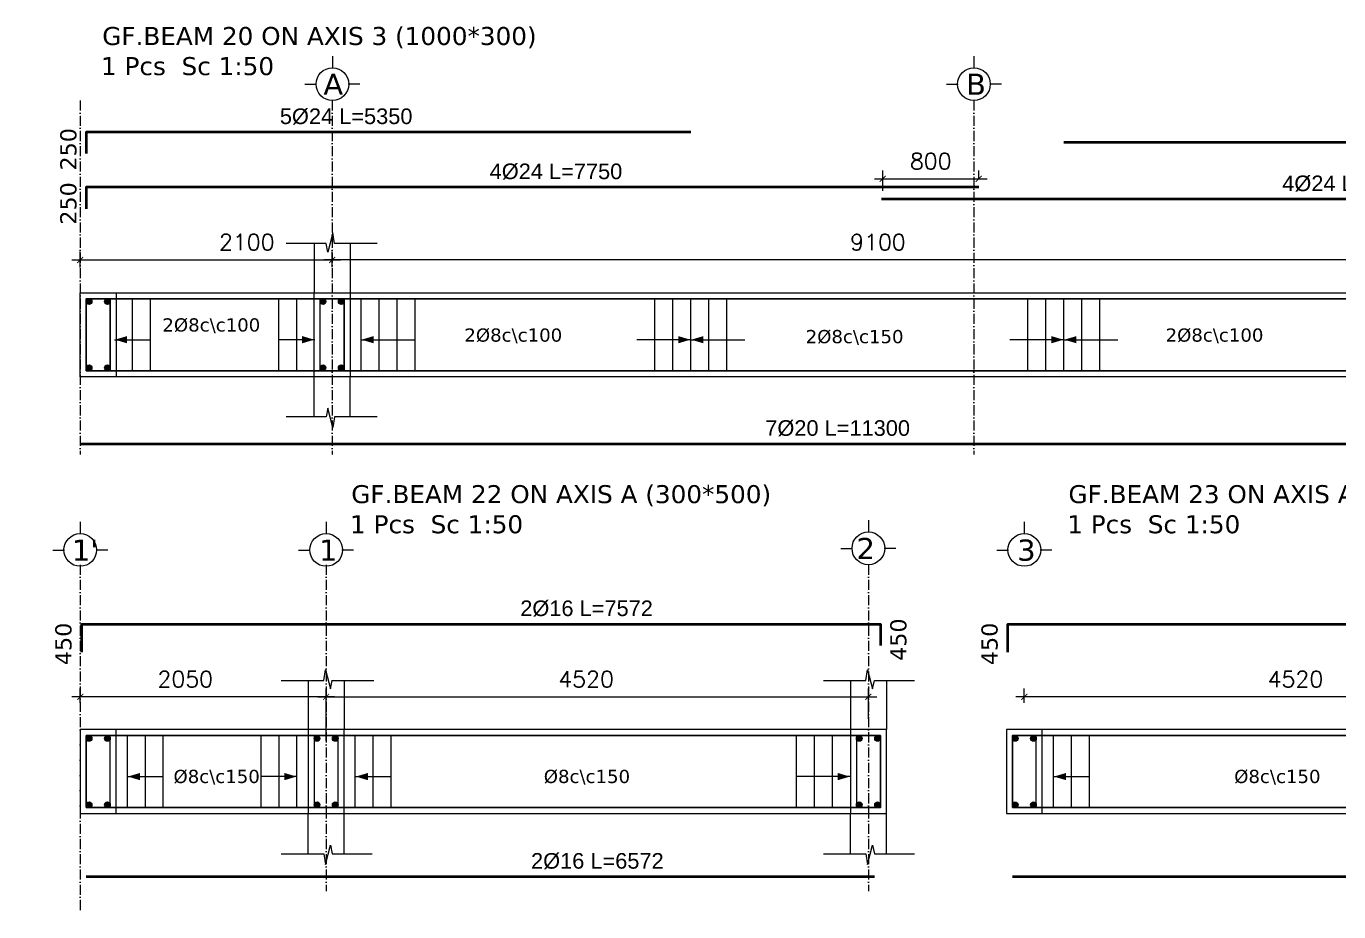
# Model space of a CAD drawing. Header units: inches. Extents: x -17020 to 43805, y -10194 to 123061.
# Drawn here: x 1091 to 2185, y 108658 to 109396 of the extents above; entities that cross this region are included whole.
import ezdxf

# ---------------------------------------------------------------- set-up
doc = ezdxf.new("R2010")
doc.units = ezdxf.units.IN
doc.header["$LTSCALE"] = 0.7
doc.header["$MEASUREMENT"] = 0
doc.linetypes.add('ACAD_ISO10W100', pattern=[18, 12, -3, 0, -3])
doc.layers.get('0').update_dxf_attribs({"lineweight": 13})
doc.layers.get('Defpoints').update_dxf_attribs({"lineweight": 5})
for name, color, linetype, lineweight in [('axis', 254, 'ACAD_ISO10W100', 9), ('BEAM FRAME', 5, 'Continuous', 18), ('COLUMN', 4, 'Continuous', 20), ('elevline', 30, 'Continuous', 20), ('FRAME 070', 5, 'Continuous', 60), ('hatch', 9, 'Continuous', 9), ('renforcment', 141, 'Continuous', 40), ('tex', 3, 'Continuous', 25), ('TEXT', 3, 'Continuous', 25), ('top rein. extension', 50, 'Continuous', 20), ('top renforcment', 7, 'Continuous', 40)]:
    doc.layers.add(name, color=color, linetype=linetype, lineweight=lineweight)
doc.styles.add('100', font='romans.shx', dxfattribs={"height": 13.5})
doc.styles.add('romanc', font='verdana.ttf', dxfattribs={"height": 250})
doc.styles.get("Standard").update_dxf_attribs({"font": 'arial.ttf', "height": 13})
doc.dimstyles.new('100', dxfattribs={"dimtxt": 13.5, "dimasz": 5, "dimexe": 7, "dimexo": 7, "dimgap": 8, "dimtad": 1, "dimdec": 0, "dimlfac": 10, "dimzin": 4, "dimdsep": 46, "dimtxsty": '100', "dimblk": 'ARCHTICK', "dimcen": 0.09, "dimdle": 7, "dimclrd": 1, "dimclre": 8, "dimclrt": 2, "dimadec": 0, "dimazin": 1, "dimtfac": 1, "dimtdec": 0, "dimtix": 1, "dimtofl": 0, "dimtmove": 0, "dimatfit": 3, "dimldrblk": 'ARCHTICK', "dimfxl": 0.18, "dimtolj": 1, "dimtzin": 0, "dimlwd": -1, "dimlwe": -1, "dimarcsym": 0})
doc.dimstyles.get("Standard").update_dxf_attribs({"dimtxt": 13, "dimasz": 5, "dimexe": 0.18, "dimexo": 0.0625, "dimgap": 6, "dimtad": 1, "dimdec": 0, "dimlfac": 10, "dimzin": 0, "dimdsep": 46, "dimtxsty": 'Standard', "dimblk": 'ARCHTICK', "dimcen": 0.09, "dimse1": 1, "dimse2": 1, "dimclrd": 1, "dimclre": 7, "dimclrt": 3, "dimadec": 0, "dimazin": 0, "dimtfac": 1, "dimtdec": 0, "dimtix": 1, "dimtofl": 0, "dimtmove": 0, "dimatfit": 3, "dimldrblk": 'ARCHTICK', "dimfxl": 1, "dimtolj": 1, "dimtzin": 0, "dimarcsym": 0})

# ---------------------------------------------------------------- blocks, each defined once
blk = doc.blocks.new('*D1426')
at = {"layer": 'Defpoints', "color": 0, "transparency": 16777216}
for p in [(1803.7, 109251.4, -167.8), (2703.8, 109251.4, -221.1), (2703.8, 109251.4)]:
    blk.add_point(p, dxfattribs=at)
at = {"layer": 'TEXT', "color": 3, "transparency": 16777216, "insert": (2193, 109264.4), "char_height": 13, "attachment_point": 5}
blk.add_mtext('\\A1;4%%C24 L=9000', dxfattribs=at)
blk = doc.blocks.new('_ArchTick')
at = {"color": 0, "linetype": 'ByBlock', "lineweight": 0, "const_width": 0.15}
blk.add_lwpolyline([(-0.5, -0.5), (0.5, 0.5)], dxfattribs=at)
blk = doc.blocks.new('*D1427')
at = {"color": 8, "transparency": 16777216}
for p, q in [((1345.7, 109194.8), (1345.7, 109207.8)), ((2255.7, 109194.2), (2255.7, 109207.8))]:
    blk.add_line(p, q, dxfattribs=at)
at = {"color": 1, "transparency": 16777216}
blk.add_line((2262.7, 109200.8), (1338.7, 109200.8), dxfattribs=at)
at = {"layer": 'Defpoints', "color": 0, "transparency": 16777216}
for p in [(1345.7, 109200.8), (1345.7, 109187.8), (2255.7, 109187.2)]:
    blk.add_point(p, dxfattribs=at)
at = {"color": 1, "transparency": 16777216, "xscale": 5, "yscale": 5, "zscale": 5, "rotation": 180}
blk.add_blockref('_ArchTick', (1345.7, 109200.8), dxfattribs=at)
at = {"color": 1, "transparency": 16777216, "xscale": 5, "yscale": 5, "zscale": 5}
blk.add_blockref('_ArchTick', (2255.7, 109200.8), dxfattribs=at)
at = {"color": 2, "transparency": 16777216, "insert": (1800.7, 109215.6), "char_height": 13.5, "attachment_point": 5, "style": '100'}
blk.add_mtext('\\A1;9100', dxfattribs=at)
blk = doc.blocks.new('*D1428')
at = {"layer": 'Defpoints', "color": 0, "transparency": 16777216}
for p in [(1109.7, 109261.4, -218.5), (1884.7, 109261.4, -157.8), (1884.7, 109261.4)]:
    blk.add_point(p, dxfattribs=at)
at = {"layer": 'TEXT', "color": 3, "transparency": 16777216, "insert": (1532.3, 109274.4), "char_height": 13, "attachment_point": 5}
blk.add_mtext('\\A1;4%%C24 L=7750', dxfattribs=at)
blk = doc.blocks.new('*D1445')
at = {"color": 1, "transparency": 16777216}
blk.add_line((1797.7, 109268.4), (1891.7, 109268.4), dxfattribs=at)
at = {"color": 8, "transparency": 16777216}
for p, q in [((1804.7, 109258.4), (1804.7, 109275.4)), ((1884.7, 109268.4), (1884.7, 109275.4))]:
    blk.add_line(p, q, dxfattribs=at)
at = {"layer": 'Defpoints', "color": 0, "transparency": 16777216}
for p in [(1884.7, 109268.4), (1884.7, 109261.4), (1804.7, 109251.4)]:
    blk.add_point(p, dxfattribs=at)
at = {"color": 1, "transparency": 16777216, "xscale": 5, "yscale": 5, "zscale": 5, "rotation": 180}
blk.add_blockref('_ArchTick', (1804.7, 109268.4), dxfattribs=at)
at = {"color": 1, "transparency": 16777216, "xscale": 5, "yscale": 5, "zscale": 5}
blk.add_blockref('_ArchTick', (1884.7, 109268.4), dxfattribs=at)
at = {"color": 2, "transparency": 16777216, "insert": (1844.7, 109283.1), "char_height": 13.5, "attachment_point": 5, "style": '100'}
blk.add_mtext('\\A1;800', dxfattribs=at)
blk = doc.blocks.new('*D1431')
at = {"color": 8, "transparency": 16777216}
for p, q in [((1135.7, 109194.5), (1135.7, 109207.8)), ((1345.7, 109194.7), (1345.7, 109207.8))]:
    blk.add_line(p, q, dxfattribs=at)
at = {"color": 1, "transparency": 16777216}
blk.add_line((1128.7, 109200.8), (1352.7, 109200.8), dxfattribs=at)
at = {"layer": 'Defpoints', "color": 0, "transparency": 16777216}
for p in [(1345.7, 109200.8), (1135.7, 109187.5), (1345.7, 109187.7)]:
    blk.add_point(p, dxfattribs=at)
at = {"color": 1, "transparency": 16777216, "xscale": 5, "yscale": 5, "zscale": 5, "rotation": 180}
blk.add_blockref('_ArchTick', (1135.7, 109200.8), dxfattribs=at)
at = {"color": 1, "transparency": 16777216, "xscale": 5, "yscale": 5, "zscale": 5}
blk.add_blockref('_ArchTick', (1345.7, 109200.8), dxfattribs=at)
at = {"color": 2, "transparency": 16777216, "insert": (1274.5, 109215.6), "char_height": 13.5, "attachment_point": 5, "style": '100'}
blk.add_mtext('\\A1;2100', dxfattribs=at)
blk = doc.blocks.new('*D1432')
at = {"layer": 'Defpoints', "color": 0, "transparency": 16777216}
for p in [(1135.7, 109047.5, -37100.9), (1135.7, 109047.5), (2265.7, 109047.5, -13652.7)]:
    blk.add_point(p, dxfattribs=at)
at = {"layer": 'TEXT', "color": 3, "transparency": 16777216, "insert": (1767.1, 109060.5), "char_height": 13, "attachment_point": 5}
blk.add_mtext('\\A1;7%%C20 L=11300', dxfattribs=at)
blk = doc.blocks.new('*D1438')
at = {"layer": 'Defpoints', "color": 0, "transparency": 16777216}
for p in [(1109.7, 109307.3, -218.5), (1644.7, 109307.3, -157.8), (1644.7, 109307.3)]:
    blk.add_point(p, dxfattribs=at)
at = {"layer": 'TEXT', "color": 3, "transparency": 16777216, "insert": (1357.4, 109320.3), "char_height": 13, "attachment_point": 5}
blk.add_mtext('\\A1;5%%C24 L=5350', dxfattribs=at)
blk = doc.blocks.new('*D1439')
at = {"layer": 'Defpoints', "color": 0, "transparency": 16777216}
for p in [(1955.7, 109298.9, -203.1), (1955.7, 109298.9), (2515.7, 109298.9, -189.9)]:
    blk.add_point(p, dxfattribs=at)
at = {"layer": 'TEXT', "color": 3, "transparency": 16777216, "insert": (2316.1, 109312), "char_height": 13, "attachment_point": 5}
blk.add_mtext('\\A1;5%%C24 L=5600', dxfattribs=at)
blk = doc.blocks.new('*D1873')
at = {"color": 8, "transparency": 16777216}
for p, q in [((1340.7, 108800.2), (1340.7, 108843.7)), ((1792.7, 108818.5), (1792.7, 108843.7))]:
    blk.add_line(p, q, dxfattribs=at)
at = {"color": 1, "transparency": 16777216}
blk.add_line((1333.7, 108836.7), (1799.7, 108836.7), dxfattribs=at)
at = {"layer": 'Defpoints', "color": 0, "transparency": 16777216}
for p in [(1792.7, 108836.7), (1792.7, 108811.5), (1340.7, 108793.2)]:
    blk.add_point(p, dxfattribs=at)
at = {"color": 1, "transparency": 16777216, "xscale": 5, "yscale": 5, "zscale": 5, "rotation": 180}
blk.add_blockref('_ArchTick', (1340.7, 108836.7), dxfattribs=at)
at = {"color": 1, "transparency": 16777216, "xscale": 5, "yscale": 5, "zscale": 5}
blk.add_blockref('_ArchTick', (1792.7, 108836.7), dxfattribs=at)
at = {"color": 2, "transparency": 16777216, "insert": (1557.4, 108851.5), "char_height": 13.5, "attachment_point": 5, "style": '100'}
blk.add_mtext('\\A1;4520', dxfattribs=at)
blk = doc.blocks.new('*D1874')
at = {"layer": 'Defpoints', "color": 0, "transparency": 16777216}
for p in [(1140.7, 108686.8, -13870.6), (1797.9, 108686.8, -37318.8), (1797.9, 108686.8)]:
    blk.add_point(p, dxfattribs=at)
at = {"layer": 'TEXT', "color": 3, "transparency": 16777216, "insert": (1566.8, 108699.8), "char_height": 13, "attachment_point": 5}
blk.add_mtext('\\A1;2%%C16 L=6572', dxfattribs=at)
blk = doc.blocks.new('*D1875')
at = {"layer": 'Defpoints', "color": 0, "transparency": 16777216}
for p in [(1090.7, 108897.3, 46.4), (1090.7, 108897.3), (1847.9, 108897.3, -440.4)]:
    blk.add_point(p, dxfattribs=at)
at = {"layer": 'TEXT', "color": 3, "transparency": 16777216, "insert": (1557.8, 108910.3), "char_height": 13, "attachment_point": 5}
blk.add_mtext('\\A1;2%%C16 L=7572', dxfattribs=at)
blk = doc.blocks.new('*D1876')
at = {"color": 8, "transparency": 16777216}
for p, q in [((1135.7, 108831.7), (1135.7, 108843.7)), ((1340.7, 108800.2), (1340.7, 108843.7))]:
    blk.add_line(p, q, dxfattribs=at)
at = {"color": 1, "transparency": 16777216}
blk.add_line((1347.7, 108836.7), (1128.7, 108836.7), dxfattribs=at)
at = {"layer": 'Defpoints', "color": 0, "transparency": 16777216}
for p in [(1135.7, 108836.7), (1135.7, 108824.7), (1340.7, 108793.2)]:
    blk.add_point(p, dxfattribs=at)
at = {"color": 1, "transparency": 16777216, "xscale": 5, "yscale": 5, "zscale": 5, "rotation": 180}
blk.add_blockref('_ArchTick', (1135.7, 108836.7), dxfattribs=at)
at = {"color": 1, "transparency": 16777216, "xscale": 5, "yscale": 5, "zscale": 5}
blk.add_blockref('_ArchTick', (1340.7, 108836.7), dxfattribs=at)
at = {"color": 2, "transparency": 16777216, "insert": (1223.3, 108851.5), "char_height": 13.5, "attachment_point": 5, "style": '100'}
blk.add_mtext('\\A1;2050', dxfattribs=at)
blk = doc.blocks.new('*D1878')
at = {"layer": 'Defpoints', "color": 0, "transparency": 16777216}
for p in [(1912.7, 108686.8, -13652.7), (2987.9, 108686.8, -37318.8), (2987.9, 108686.8)]:
    blk.add_point(p, dxfattribs=at)
at = {"layer": 'TEXT', "color": 3, "transparency": 16777216, "insert": (2592.7, 108699.8), "char_height": 13, "attachment_point": 5}
blk.add_mtext('\\A1;3%%C16 L=10752', dxfattribs=at)
blk = doc.blocks.new('*D1879')
at = {"layer": 'Defpoints', "color": 0, "transparency": 16777216}
for p in [(1862.7, 108897.3, 264.3), (1862.7, 108897.3), (3037.9, 108897.3, -440.4)]:
    blk.add_point(p, dxfattribs=at)
at = {"layer": 'TEXT', "color": 3, "transparency": 16777216, "insert": (2630.9, 108910.3), "char_height": 13, "attachment_point": 5}
blk.add_mtext('\\A1;3%%C16 L=11752', dxfattribs=at)
blk = doc.blocks.new('*D1880')
at = {"color": 8, "transparency": 16777216}
for p, q in [((1922.7, 108831.7), (1922.7, 108843.7)), ((2374.7, 108800.2), (2374.7, 108843.7))]:
    blk.add_line(p, q, dxfattribs=at)
at = {"color": 1, "transparency": 16777216}
blk.add_line((2381.7, 108836.7), (1915.7, 108836.7), dxfattribs=at)
at = {"layer": 'Defpoints', "color": 0, "transparency": 16777216}
for p in [(1922.7, 108836.7), (1922.7, 108824.7), (2374.7, 108793.2)]:
    blk.add_point(p, dxfattribs=at)
at = {"color": 1, "transparency": 16777216, "xscale": 5, "yscale": 5, "zscale": 5, "rotation": 180}
blk.add_blockref('_ArchTick', (1922.7, 108836.7), dxfattribs=at)
at = {"color": 1, "transparency": 16777216, "xscale": 5, "yscale": 5, "zscale": 5}
blk.add_blockref('_ArchTick', (2374.7, 108836.7), dxfattribs=at)
at = {"color": 2, "transparency": 16777216, "insert": (2148.7, 108851.5), "char_height": 13.5, "attachment_point": 5, "style": '100'}
blk.add_mtext('\\A1;4520', dxfattribs=at)

msp = doc.modelspace()

# ---------------------------------------------------------------- hatches: boundary and pattern name
at = {"layer": 'elevline'}
for points in [[(1145.48, 109166.14, 1), (1140.72, 109166.14, 1)], [(1155.96, 109166.14, -1), (1160.72, 109166.14, -1)], [(1340.47, 109166.14, 1), (1335.72, 109166.14, 1)], [(1350.96, 109166.14, -1), (1355.72, 109166.14, -1)], [(1145.48, 109110.89, -1), (1140.72, 109110.89, -1)], [(1155.96, 109110.89, 1), (1160.72, 109110.89, 1)], [(1340.47, 109110.89, -1), (1335.72, 109110.89, -1)], [(1350.96, 109110.89, 1), (1355.72, 109110.89, 1)], [(1145.48, 108802.06, 1), (1140.72, 108802.06, 1)], [(1155.96, 108802.06, -1), (1160.72, 108802.06, -1)], [(1335.48, 108802.06, 1), (1330.72, 108802.06, 1)], [(1345.96, 108802.06, -1), (1350.72, 108802.06, -1)], [(1787.48, 108802.06, 1), (1782.72, 108802.06, 1)], [(1797.96, 108802.06, -1), (1802.72, 108802.06, -1)], [(1917.48, 108802.06, 1), (1912.72, 108802.06, 1)], [(1927.96, 108802.06, -1), (1932.72, 108802.06, -1)], [(1145.48, 108746.82, -1), (1140.72, 108746.82, -1)], [(1155.96, 108746.82, 1), (1160.72, 108746.82, 1)], [(1335.48, 108746.82, -1), (1330.72, 108746.82, -1)], [(1345.96, 108746.82, 1), (1350.72, 108746.82, 1)], [(1787.48, 108746.82, -1), (1782.72, 108746.82, -1)], [(1797.96, 108746.82, 1), (1802.72, 108746.82, 1)], [(1917.48, 108746.82, -1), (1912.72, 108746.82, -1)], [(1927.96, 108746.82, 1), (1932.72, 108746.82, 1)]]:
    msp.add_hatch(color=256, dxfattribs=at).paths.add_polyline_path(points)

# ---------------------------------------------------------------- linework, layer by layer
at = {"layer": 'axis'}
for p, q in [((1135.72, 109333.71), (1135.72, 109038.78)), ((1345.72, 109333.71), (1345.72, 109038.78)), ((1880.72, 109333.71), (1880.72, 109038.78)), ((1135.72, 108946.87, 156.28), (1135.72, 108657.64, -61.63)), ((1340.72, 108946.87, 156.28), (1340.72, 108674.7, 156.28)), ((1792.72, 108946.87, 156.28), (1792.72, 108674.7, 156.28))]:
    msp.add_line(p, q, dxfattribs=at)
at = {"layer": 'BEAM FRAME'}
for points, elevation in [([(4070.72, 109103.52), (1135.72, 109103.52), (1135.72, 109173.52), (4070.72, 109173.52)], 217.91), ([(1135.72, 108739.44), (1807.72, 108739.44), (1807.72, 108809.44), (1135.72, 108809.44)], 374.18), ([(1907.72, 108739.44), (2997.72, 108739.44), (2997.72, 108809.44), (1907.72, 108809.44)], 374.18)]:
    msp.add_lwpolyline(points, close=True, dxfattribs=dict(at, elevation=elevation))
at = {"layer": 'COLUMN', "lineweight": 20}
for p, q in [((1330.72, 109214.44, 217.91), (1330.72, 109173.52, 217.91)), ((1360.72, 109214.44, 217.91), (1360.72, 109173.52, 217.91)), ((1330.72, 109070.09, 217.91), (1330.72, 109103.52, 217.91)), ((1360.72, 109070.09, 217.91), (1360.72, 109103.52, 217.91)), ((1325.72, 108850.37, 374.18), (1325.72, 108809.44, 374.18)), ((1355.72, 108850.37, 374.18), (1355.72, 108809.44, 374.18)), ((1777.72, 108850.37, 374.18), (1777.72, 108809.44, 374.18)), ((1807.72, 108850.37, 374.18), (1807.72, 108809.44, 374.18)), ((1325.72, 108706.01, 374.18), (1325.72, 108739.44, 374.18)), ((1355.72, 108706.01, 374.18), (1355.72, 108739.44, 374.18)), ((1777.72, 108706.01, 374.18), (1777.72, 108739.44, 374.18)), ((1807.72, 108706.01, 374.18), (1807.72, 108739.44, 374.18))]:
    msp.add_line(p, q, dxfattribs=at)
at = {"layer": 'elevline'}
for p, q in [((1160.76, 109108.52), (1160.76, 109168.52)), ((1179.22, 109108.52), (1179.22, 109168.52)), ((1194.22, 109108.52), (1194.22, 109168.52)), ((1301.22, 109108.52), (1301.22, 109168.52)), ((1316.22, 109108.52), (1316.22, 109168.52)), ((1355.76, 109108.52), (1355.76, 109168.52)), ((1369.83, 109108.52), (1369.83, 109168.52)), ((1384.79, 109108.52), (1384.79, 109168.52)), ((1399.79, 109108.52), (1399.79, 109168.52)), ((1414.79, 109108.52), (1414.79, 109168.52)), ((1614.76, 109108.52), (1614.76, 109168.52)), ((1629.76, 109108.52), (1629.76, 109168.52)), ((1644.72, 109108.52), (1644.72, 109168.52)), ((1659.68, 109108.52), (1659.68, 109168.52)), ((1674.68, 109108.52), (1674.68, 109168.52)), ((1925.76, 109108.52), (1925.76, 109168.52)), ((1940.76, 109108.52), (1940.76, 109168.52)), ((1955.72, 109108.52), (1955.72, 109168.52)), ((1970.68, 109108.52), (1970.68, 109168.52)), ((1985.68, 109108.52), (1985.68, 109168.52)), ((1175.03, 108744.44, -61.63), (1175.03, 108804.44, -61.63)), ((1189.99, 108744.44, -61.63), (1189.99, 108804.44, -61.63)), ((1204.99, 108744.44, -61.63), (1204.99, 108804.44, -61.63)), ((1286.45, 108744.44, 156.28), (1286.45, 108804.44, 156.28)), ((1301.45, 108744.44, 156.28), (1301.45, 108804.44, 156.28)), ((1316.41, 108744.44, 156.28), (1316.41, 108804.44, 156.28)), ((1365.03, 108744.44, 156.28), (1365.03, 108804.44, 156.28)), ((1379.99, 108744.44, 156.28), (1379.99, 108804.44, 156.28)), ((1394.99, 108744.44, 156.28), (1394.99, 108804.44, 156.28)), ((1732.72, 108744.44, 156.28), (1732.72, 108804.44, 156.28)), ((1747.72, 108744.44, 156.28), (1747.72, 108804.44, 156.28)), ((1762.72, 108744.44, 156.28), (1762.72, 108804.44, 156.28)), ((1947.03, 108744.44, 156.28), (1947.03, 108804.44, 156.28)), ((1961.99, 108744.44, 156.28), (1961.99, 108804.44, 156.28)), ((1976.99, 108744.44, 156.28), (1976.99, 108804.44, 156.28))]:
    msp.add_line(p, q, dxfattribs=at)
for centre in [(1143.1, 109166.14), (1158.34, 109166.14), (1338.1, 109166.14), (1353.34, 109166.14), (1143.1, 109110.89), (1158.34, 109110.89), (1338.1, 109110.89), (1353.34, 109110.89), (1143.1, 108802.06, -61.63), (1158.34, 108802.06, -61.63), (1333.1, 108802.06, 156.28), (1348.34, 108802.06, 156.28), (1785.1, 108802.06, 156.28), (1800.34, 108802.06, 156.28), (1915.1, 108802.06, 156.28), (1930.34, 108802.06, 156.28), (1143.1, 108746.82, -61.63), (1158.34, 108746.82, -61.63), (1333.1, 108746.82, 156.28), (1348.34, 108746.82, 156.28), (1785.1, 108746.82, 156.28), (1800.34, 108746.82, 156.28), (1915.1, 108746.82, 156.28), (1930.34, 108746.82, 156.28)]:
    msp.add_circle(centre, 2.38, dxfattribs=at)
at = {"layer": 'FRAME 070', "lineweight": 20}
for p, q in [((1340.71, 109214.44, 217.91), (1307.32, 109214.44, 217.91)), ((1342.22, 109207.37, 217.91), (1340.71, 109214.44, 217.91)), ((1346.4, 109223.44, 217.91), (1342.22, 109207.37, 217.91)), ((1347.75, 109214.44, 217.91), (1346.4, 109223.44, 217.91)), ((1383.11, 109214.44, 217.91), (1347.75, 109214.44, 217.91)), ((1342.22, 109077.16, 217.91), (1340.71, 109070.09, 217.91)), ((1346.4, 109061.09, 217.91), (1342.22, 109077.16, 217.91)), ((1340.71, 109070.09, 217.91), (1307.32, 109070.09, 217.91)), ((1347.75, 109070.09, 217.91), (1346.4, 109061.09, 217.91)), ((1383.11, 109070.09, 217.91), (1347.75, 109070.09, 217.91)), ((1338.69, 108850.37, 374.18), (1340.04, 108859.37, 374.18)), ((1340.04, 108859.37, 374.18), (1344.22, 108843.29, 374.18)), ((1790.69, 108850.37, 374.18), (1792.04, 108859.37, 374.18)), ((1792.04, 108859.37, 374.18), (1796.22, 108843.29, 374.18)), ((1303.33, 108850.37, 374.18), (1338.69, 108850.37, 374.18)), ((1344.22, 108843.29, 374.18), (1345.73, 108850.37, 374.18)), ((1345.25, 108850.37, 374.18), (1380.6, 108850.37, 374.18)), ((1755.33, 108850.37, 374.18), (1790.69, 108850.37, 374.18)), ((1796.22, 108843.29, 374.18), (1797.73, 108850.37, 374.18)), ((1797.73, 108850.37, 374.18), (1831.11, 108850.37, 374.18)), ((1340.04, 108697.01, 374.18), (1344.22, 108713.09, 374.18)), ((1344.22, 108713.09, 374.18), (1345.73, 108706.01, 374.18)), ((1792.04, 108697.01, 374.18), (1796.22, 108713.09, 374.18)), ((1796.22, 108713.09, 374.18), (1797.73, 108706.01, 374.18)), ((1303.33, 108706.01, 374.18), (1338.69, 108706.01, 374.18)), ((1338.69, 108706.01, 374.18), (1340.04, 108697.01, 374.18)), ((1345.73, 108706.01, 374.18), (1379.11, 108706.01, 374.18)), ((1755.33, 108706.01, 374.18), (1790.69, 108706.01, 374.18)), ((1790.69, 108706.01, 374.18), (1792.04, 108697.01, 374.18)), ((1797.73, 108706.01, 374.18), (1831.11, 108706.01, 374.18))]:
    msp.add_line(p, q, dxfattribs=at)
at = {"layer": 'FRAME 070', "lineweight": 15}
for points in [[(1165.72, 109103.52), (1135.72, 109103.52), (1135.72, 109173.52), (1165.72, 109173.52)], [(1360.72, 109103.52), (1330.72, 109103.52), (1330.72, 109173.52), (1360.72, 109173.52)]]:
    msp.add_lwpolyline(points, close=True, dxfattribs=at)
for points, elevation in [([(1135.72, 108739.44), (1165.72, 108739.44), (1165.72, 108809.44), (1135.72, 108809.44)], -61.63), ([(1325.72, 108739.44), (1355.72, 108739.44), (1355.72, 108809.44), (1325.72, 108809.44)], 156.28), ([(1777.72, 108739.44), (1807.72, 108739.44), (1807.72, 108809.44), (1777.72, 108809.44)], 156.28), ([(1907.72, 108739.44), (1937.72, 108739.44), (1937.72, 108809.44), (1907.72, 108809.44)], 156.28)]:
    msp.add_lwpolyline(points, close=True, dxfattribs=dict(at, elevation=elevation))
at = {"layer": 'hatch'}
for p, q in [((1345.92, 109370.68), (1345.92, 109360.95)), ((1880.72, 109370.68), (1880.72, 109360.95)), ((1322.99, 109347.2), (1332.73, 109347.2)), ((1368.84, 109347.2), (1359.11, 109347.2)), ((1857.79, 109347.21), (1867.53, 109347.21)), ((1903.64, 109347.21), (1893.91, 109347.21)), ((1792.72, 108983.84, 156.28), (1792.72, 108974.11, 156.28)), ((1135.72, 108982.48, 156.28), (1135.72, 108972.75, 156.28)), ((1340.72, 108982.48, 156.28), (1340.72, 108972.75, 156.28)), ((1922.72, 108982.48, 156.28), (1922.72, 108972.75, 156.28)), ((1112.8, 108959, 156.28), (1122.53, 108959, 156.28)), ((1158.64, 108959, 156.28), (1148.91, 108959, 156.28)), ((1317.8, 108959, 156.28), (1327.53, 108959, 156.28)), ((1363.64, 108959, 156.28), (1353.91, 108959, 156.28)), ((1769.8, 108960.37, 156.28), (1779.53, 108960.37, 156.28)), ((1815.64, 108960.37, 156.28), (1805.91, 108960.37, 156.28)), ((1899.8, 108959, 156.28), (1909.53, 108959, 156.28)), ((1945.64, 108959, 156.28), (1935.91, 108959, 156.28))]:
    msp.add_line(p, q, dxfattribs=at)
for centre in [(1345.92, 109347.33), (1880.72, 109347.33), (1135.72, 108959.13, 156.28), (1340.72, 108959.13, 156.28), (1792.72, 108960.49, 156.28), (1922.72, 108959.13, 156.28)]:
    msp.add_circle(centre, 13.62, dxfattribs=at)
at = {"layer": 'renforcment', "lineweight": -2}
for points, elevation in [([(4065.72, 109108.52), (1140.72, 109108.52), (1140.72, 109168.52), (4065.72, 109168.52)], 217.91), ([(1140.72, 108744.44), (1802.72, 108744.44), (1802.72, 108804.44), (1140.72, 108804.44)], 374.18), ([(1912.72, 108744.44), (2992.72, 108744.44), (2992.72, 108804.44), (1912.72, 108804.44)], 374.18)]:
    msp.add_lwpolyline(points, close=True, dxfattribs=dict(at, elevation=elevation))
at = {"layer": 'top rein. extension'}
for p, q in [((1164.26, 109134.35), (1194.22, 109134.35)), ((1331.18, 109134.35), (1301.22, 109134.35)), ((1369.83, 109134.35), (1414.79, 109134.35)), ((1644.72, 109134.35), (1599.76, 109134.35)), ((1644.72, 109134.35), (1689.68, 109134.35)), ((1955.72, 109134.35), (1910.76, 109134.35)), ((1955.72, 109134.35), (2000.68, 109134.35)), ((1175.03, 108770.28, -61.63), (1204.99, 108770.28, -61.63)), ((1316.41, 108770.28, 156.28), (1286.45, 108770.28, 156.28)), ((1365.03, 108770.28, 156.28), (1394.99, 108770.28, 156.28)), ((1777.68, 108770.28, 156.28), (1732.72, 108770.28, 156.28)), ((1947.03, 108770.28, 156.28), (1976.99, 108770.28, 156.28))]:
    msp.add_line(p, q, dxfattribs=at)
for points in [[(1174.73, 109137.35), (1164.61, 109134.35), (1174.73, 109131.35)], [(1320.71, 109137.35), (1330.83, 109134.35), (1320.71, 109131.35)], [(1380.3, 109137.35), (1370.18, 109134.35), (1380.3, 109131.35)], [(1634.24, 109137.35), (1644.37, 109134.35), (1634.24, 109131.35)], [(1655.19, 109137.35), (1645.06, 109134.35), (1655.19, 109131.35)], [(1945.24, 109137.35), (1955.37, 109134.35), (1945.24, 109131.35)], [(1966.19, 109137.35), (1956.06, 109134.35), (1966.19, 109131.35)], [(1185.5, 108773.28, -61.63), (1175.38, 108770.28, -61.63), (1185.5, 108767.28, -61.63)], [(1305.93, 108773.28, 156.28), (1316.06, 108770.28, 156.28), (1305.93, 108767.28, 156.28)], [(1375.5, 108773.28, 156.28), (1365.38, 108770.28, 156.28), (1375.5, 108767.28, 156.28)], [(1767.2, 108773.28, 156.28), (1777.33, 108770.28, 156.28), (1767.2, 108767.28, 156.28)], [(1957.5, 108773.28, 156.28), (1947.38, 108770.28, 156.28), (1957.5, 108767.28, 156.28)]]:
    msp.add_solid(points, dxfattribs=at)
at = {"layer": 'top renforcment'}
for p, q in [((1135.72, 109047.52), (2265.72, 109047.52)), ((1797.92, 108686.79, -61.63), (1140.72, 108686.79, -61.63)), ((2987.92, 108686.79, -61.63), (1912.72, 108686.79, 156.28))]:
    msp.add_line(p, q, dxfattribs=at)
for points in [[(1644.72, 109307.31), (1140.72, 109307.31), (1140.72, 109289.42)], [(1955.72, 109298.95), (2515.72, 109298.95)], [(1884.75, 109261.39), (1140.72, 109261.39), (1140.72, 109243.5)], [(2703.76, 109251.39), (1803.75, 109251.39)]]:
    msp.add_lwpolyline(points, dxfattribs=at)
at = {"layer": 'top renforcment', "lineweight": 15}
for points in [[(1160.72, 109108.52), (1140.72, 109108.52), (1140.72, 109168.52), (1160.72, 109168.52)], [(1355.72, 109108.52), (1335.72, 109108.52), (1335.72, 109168.52), (1355.72, 109168.52)]]:
    msp.add_lwpolyline(points, close=True, dxfattribs=at)
at = {"layer": 'top renforcment', "elevation": 156.28}
for points in [[(1137.02, 108874.04), (1137.02, 108897.32), (1802.72, 108897.32), (1802.72, 108879.43)], [(1909.02, 108874.04), (1909.02, 108897.32), (2992.72, 108897.32), (2992.72, 108879.43)]]:
    msp.add_lwpolyline(points, dxfattribs=at)
at = {"layer": 'top renforcment', "lineweight": 15}
for points, elevation in [([(1140.72, 108744.44), (1160.72, 108744.44), (1160.72, 108804.44), (1140.72, 108804.44)], -61.63), ([(1330.72, 108744.44), (1350.72, 108744.44), (1350.72, 108804.44), (1330.72, 108804.44)], 156.28), ([(1782.72, 108744.44), (1802.72, 108744.44), (1802.72, 108804.44), (1782.72, 108804.44)], 156.28), ([(1912.72, 108744.44), (1932.72, 108744.44), (1932.72, 108804.44), (1912.72, 108804.44)], 156.28)]:
    msp.add_lwpolyline(points, close=True, dxfattribs=dict(at, elevation=elevation))

# ---------------------------------------------------------------- texts
at = {"layer": 'tex', "style": 'romanc'}
for s, p in [('2%%C8c\\c100', (1204.22, 109141.17, -33436.19)), ('2%%C8c\\c100', (1455.93, 109132.72)), ('2%%C8c\\c150', (1740.46, 109131.45, -33436.19)), ('2%%C8c\\c100', (2040.47, 109132.72)), ('%%C8c\\c150', (1213.46, 108764.91, -33497.81)), ('%%C8c\\c150', (1522.13, 108764.91, -33279.91)), ('%%C8c\\c150', (2097.67, 108764.91, -33279.91))]:
    msp.add_text(s, height=11, dxfattribs=at).set_placement(p)
at = {"layer": 'TEXT', "style": 'romanc'}
for s, height, p in [('GF.BEAM 20 ON AXIS 3 (1000*300)', 15, (1154.04, 109379.94)), ('1 Pcs  Sc 1:50 ', 15, (1153.03, 109354.84)), ('A', 17.6, (1338.39, 109338.41)), ('B', 17.6, (1874.12, 109338.41)), ('GF.BEAM 22 ON AXIS A (300*500)', 15, (1361.66, 108998.15, 156.28)), ('GF.BEAM 23 ON AXIS A (300*500)', 15, (1959.48, 108998.15, 156.28)), ('1 Pcs  Sc 1:50 ', 15, (1360.64, 108973.05, 156.28)), ('1 Pcs  Sc 1:50 ', 15, (1958.46, 108973.05, 156.28)), ("1'", 17.6, (1128.7, 108950.21, 156.28)), ('1', 17.6, (1334.79, 108950.21, 156.28)), ('2', 17.6, (1782.83, 108951.57, 156.28)), ('3', 17.6, (1916.79, 108950.21, 156.28))]:
    msp.add_text(s, height=height, dxfattribs=at).set_placement(p)
for s, p in [('250', (1132.54, 109275.36, -73175.05)), ('250', (1132.54, 109230.22, -73175.05)), ('450', (1128.43, 108863.16, -72800.86)), ('450', (1824.4, 108866.72, -73236.67)), ('450', (1900.43, 108863.16, -72582.96))]:
    msp.add_text(s, height=13.5, rotation=90, dxfattribs=at).set_placement(p)

# ---------------------------------------------------------------- dimensions: what is measured, and where the dimension line sits
dim = msp.add_linear_dim(base=(1884.75, 109268.39), p1=(1804.75, 109251.39), p2=(1884.75, 109261.39), angle=180, dimstyle='100')
dim.commit()
dim.dimension.update_dxf_attribs({"geometry": '*D1445', "text_midpoint": (1844.75, 109283.14)})
for base, p1, p2, picture, middle in [((1345.72, 109200.81), (1135.72, 109187.49), (1345.72, 109187.7), '*D1431', (1274.52, 109200.81)), ((1792.72, 108836.74, 156.28), (1340.72, 108793.18, 156.28), (1792.72, 108811.54, 156.28), '*D1873', (1557.37, 108836.74, 156.28))]:
    dim = msp.add_linear_dim(base=base, p1=p1, p2=p2, dimstyle='100')
    dim.commit()
    dim.dimension.update_dxf_attribs({"geometry": picture, "text_midpoint": middle, "dimtype": 160})
for base, p1, p2, picture, middle in [((1345.72, 109200.81), (2255.72, 109187.22), (1345.72, 109187.82), '*D1427', (1800.72, 109200.81)), ((1135.72, 108836.74, 156.28), (1340.72, 108793.18, 156.28), (1135.72, 108824.66, 156.28), '*D1876', (1223.33, 108836.74, 156.28)), ((1922.72, 108836.74, 156.28), (2374.72, 108793.18, 156.28), (1922.72, 108824.66, 156.28), '*D1880', (2148.72, 108836.74, 156.28))]:
    dim = msp.add_linear_dim(base=base, p1=p1, p2=p2, angle=180, dimstyle='100')
    dim.commit()
    dim.dimension.update_dxf_attribs({"geometry": picture, "text_midpoint": middle, "dimtype": 160})
at = {"layer": 'TEXT'}
for base, p1, p2, angle, text, picture, middle in [((1644.72, 109307.31), (1109.72, 109307.31, -218.54), (1644.72, 109307.31, -157.78), 0, '5%%C24 L=<>', '*D1438', (1357.4, 109307.31)), ((1955.72, 109298.95), (2515.72, 109298.95, -189.88), (1955.72, 109298.95, -203.15), 180, '5%%C24 L=<>', '*D1439', (2316.14, 109298.95)), ((1884.75, 109261.39), (1109.72, 109261.39, -218.54), (1884.75, 109261.39, -157.78), 0, '4%%C24 L=<>', '*D1428', (1532.32, 109261.39)), ((2703.76, 109251.39), (1803.75, 109251.39, -167.76), (2703.76, 109251.39, -221.06), 0, '4%%C24 L=<>', '*D1426', (2193.01, 109251.39)), ((1135.72, 109047.52, 12366.96), (2265.72, 109047.52, -1285.72), (1135.72, 109047.52, -24733.92), 180, '7%%C20 L=<>', '*D1432', (1767.12, 109047.52, 12366.96)), ((1090.72, 108897.32, 156.28), (1847.92, 108897.32, -284.09), (1090.72, 108897.32, 202.67), 180, '2%%C16 L=<>', '*D1875', (1557.81, 108897.32, 156.28)), ((1862.72, 108897.32, 156.28), (3037.92, 108897.32, -284.09), (1862.72, 108897.32, 420.57), 180, '3%%C16 L=<>', '*D1879', (2630.92, 108897.32, 156.28)), ((1797.92, 108686.79, 12523.24), (1140.72, 108686.79, -1347.35), (1797.92, 108686.79, -24795.55), 0, '2%%C16 L=<>', '*D1874', (1566.77, 108686.79, 12523.24)), ((2987.92, 108686.79, 12523.24), (1912.72, 108686.79, -1129.44), (2987.92, 108686.79, -24795.55), 0, '3%%C16 L=<>', '*D1878', (2592.66, 108686.79, 12523.24))]:
    dim = msp.add_linear_dim(base=base, p1=p1, p2=p2, angle=angle, text=text, dimstyle='Standard', override={"dimsd1": 1, "dimsd2": 1, "dimfxl": 0.1, "dimfxlon": 1}, dxfattribs=at)
    dim.commit()
    dim.dimension.update_dxf_attribs({"geometry": picture, "text_midpoint": middle, "dimtype": 161})

doc.saveas('drawing.dxf')
